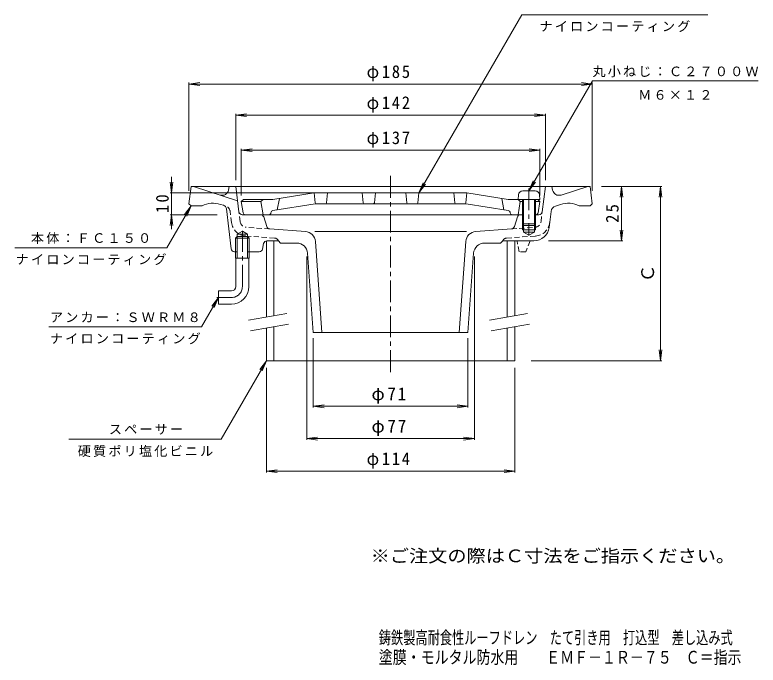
# Model space of a CAD drawing. Units: millimetres, scale not verified. Extents: x -195 to 146, y -235 to 261.
# Drawn here: x -194.6 to 146.4, y -235.1 to 63.2 of the extents above; entities that cross this region are included whole.
import ezdxf
from ezdxf.enums import TextEntityAlignment as Align

# ---------------------------------------------------------------- set-up
doc = ezdxf.new("R2010")
doc.units = ezdxf.units.MM
doc.header["$LTSCALE"] = 2
doc.linetypes.add('CHAIN1', pattern=[8, 5, -1, 1, -1])
doc.linetypes.add('DASHED1', pattern=[1.8, 1.2, -0.6])
for name, color, linetype, lineweight in [('0-0', 3, 'Continuous', 9), ('0-2', 6, 'Continuous', 5), ('0-3', 4, 'Continuous', 9), ('0-4', 7, 'Continuous', 9), ('0-5', 7, 'Continuous', 9), ('0-A', 4, 'Continuous', 9)]:
    doc.layers.add(name, color=color, linetype=linetype, lineweight=lineweight)
doc.layers.add('F-4', color=6, linetype='Continuous')
doc.layers.add('F-5', color=2, linetype='Continuous')
doc.styles.add('ＭＳ ゴシック', font='')
doc.styles.get('ＭＳ ゴシック').set_extended_font_data('MS Gothic')

msp = doc.modelspace()

# ---------------------------------------------------------------- linework, layer by layer
at = {"layer": '0-0', "linetype": 'CHAIN1'}
for p, q in [((-22.199, -10.66), (-22.199, -102.352)), ((-90.199, -61.46), (-90.199, -35.904)), ((-95.199, -66.46), (-101.916, -66.46))]:
    msp.add_line(p, q, dxfattribs=at)
at = {"layer": '0-0'}
for p, q in [((-114.699, -23.46), (-113.699, -15.46)), ((-113.699, -15.46), (69.301, -15.46)), ((-92.389, -22.059), (-112.699, -15.46)), ((-96.542, -17.183), (-96.199, -15.46)), ((-91.765, -27.142), (-93.199, -15.46)), ((47.366, -27.142), (48.801, -15.46)), ((52.143, -17.183), (51.801, -15.46)), ((56.013, -19.452), (68.301, -15.46)), ((70.301, -23.46), (69.301, -15.46)), ((-113.699, -24.46), (-114.699, -23.46)), ((-98.915, -24.144), (-100.179, -23.733)), ((53.468, -24.485), (55.781, -23.733)), ((69.301, -24.46), (70.301, -23.46)), ((-113.699, -24.46), (-108.699, -24.46)), ((-95.357, -44.138), (-97.547, -25.809)), ((50.516, -34.313), (51.417, -26.973)), ((69.301, -24.46), (64.301, -24.46)), ((-81.806, -28.46), (-90.276, -28.46)), ((-80.373, -29.517), (-79.002, -33.958)), ((35.974, -29.517), (34.604, -33.958)), ((37.408, -28.46), (38.801, -28.46)), ((43.801, -28.46), (45.878, -28.46)), ((38.301, -32.59), (38.301, -35.46)), ((38.801, -33.39), (38.801, -36.46)), ((43.801, -33.39), (43.801, -36.46)), ((44.301, -32.59), (44.301, -35.46)), ((-92.559, -37.46), (-90.199, -36.097)), ((-92.559, -48.46), (-92.559, -37.46)), ((-87.839, -37.46), (-92.559, -37.46)), ((-87.839, -37.46), (-90.199, -36.097)), ((-87.839, -48.46), (-87.839, -37.46)), ((-61.304, -36.157), (-77.674, -35.012)), ((12.599, -36.145), (-56.997, -36.145)), ((16.906, -36.157), (33.275, -35.012)), ((38.301, -35.46), (44.301, -35.46)), ((38.801, -36.46), (41.301, -37.903)), ((-92.559, -38.46), (-93.374, -39.26)), ((-87.024, -39.26), (-93.374, -39.26)), ((-93.374, -48.46), (-93.374, -39.26)), ((-87.839, -38.46), (-92.559, -38.46)), ((-87.024, -39.26), (-87.839, -38.46)), ((-87.024, -48.46), (-87.024, -39.26)), ((-78.97, -40.46), (-73.699, -40.46)), ((-72.699, -41.46), (-73.699, -40.46)), ((-56.666, -40.789), (-53.689, -82.46)), ((12.267, -40.789), (9.291, -82.46)), ((28.301, -41.46), (29.301, -40.46)), ((43.568, -40.46), (29.301, -40.46)), ((-80.44, -41.665), (-80.958, -44.254)), ((-65.273, -41.46), (-72.699, -41.46)), ((20.885, -41.46), (28.301, -41.46)), ((-93.868, -45.46), (-92.559, -45.46)), ((-87.839, -45.46), (-82.429, -45.46)), ((-60.298, -46.076), (-57.699, -82.46)), ((15.898, -46.103), (13.301, -82.46)), ((-87.024, -48.46), (-93.374, -48.46)), ((-93.199, -61.46), (-93.199, -48.46)), ((-87.199, -61.46), (-87.199, -48.46)), ((-101.199, -63.46), (-101.199, -69.46)), ((-95.199, -63.46), (-101.199, -63.46)), ((-95.199, -69.46), (-101.199, -69.46)), ((-57.699, -82.46), (13.301, -82.46))]:
    msp.add_line(p, q, dxfattribs=at)
at = {"layer": '0-0', "linetype": 'DASHED1'}
for p, q in [((-97.866, -24.485), (-98.915, -24.144)), ((-95.184, -32.119), (-95.816, -26.973)), ((-91.214, -31.632), (-91.765, -27.142)), ((46.815, -31.632), (47.366, -27.142)), ((-77.674, -35.012), (-88.445, -34.259)), ((33.275, -35.012), (44.047, -34.259)), ((-75.428, -39.179), (-88.724, -38.249)), ((31.029, -39.179), (44.326, -38.249))]:
    msp.add_line(p, q, dxfattribs=at)
at = {"layer": '0-0'}
msp.add_lwpolyline([(38.801, -36.46), (43.801, -36.46), (41.301, -37.903)], dxfattribs=at)
at = {"layer": '0-0', "linetype": 'DASHED1'}
msp.add_lwpolyline([(41.801, -40.46), (39.801, -45.46), (36.801, -45.46), (35.801, -40.46)], dxfattribs=at)
at = {"layer": '0-0'}
for centre, radius, start, end in [((-99.484, -16.599), 3, 252.00015, 348.7693), ((55.086, -16.599), 3, 191.2307, 287.99985), ((-103.579, -34.195), 11, 71.99998, 117.74339), ((59.18, -34.195), 11, 62.25661, 108.00032), ((-99.533, -26.046), 2, 6.8147, 71.99948), ((-90.276, -26.96), 1.5, 186.99963, 270), ((45.878, -26.96), 1.5, 270, 353.00037), ((54.395, -27.338), 3, 107.99985, 172.99957), ((-81.806, -29.96), 1.5, 17.14995, 90), ((37.408, -29.96), 1.5, 90, 162.85005), ((-77.569, -33.516), 1.5, 197.15036, 266.00014), ((33.171, -33.516), 1.5, 273.99986, 342.84964), ((-61.653, -41.145), 5, 4.08522, 86.00002), ((17.254, -41.145), 5, 93.99998, 175.91478), ((43.568, -33.46), 7, 270, 352.99948), ((-78.97, -41.96), 1.5, 90, 168.68979), ((-93.868, -43.96), 1.5, 186.81395, 270), ((-82.429, -43.96), 1.5, 270, 348.68979), ((-65.283, -46.46), 5, 4.08568, 90), ((20.885, -46.46), 5, 90, 175.91467), ((-95.199, -61.46), 2, 270, 0), ((-95.199, -61.46), 8, 270, 0)]:
    msp.add_arc(centre, radius, start, end, dxfattribs=at)
at = {"layer": '0-0', "linetype": 'DASHED1'}
for centre, radius, start, end in [((-98.793, -27.338), 3, 7.00043, 72.00015), ((-88.236, -31.266), 7, 186.99973, 266.00018), ((-88.236, -31.266), 3, 186.99973, 266.00018), ((43.837, -31.266), 3, 273.99982, 353.00027), ((43.837, -31.266), 7, 273.99982, 353.00027), ((-75.567, -41.174), 2, 20.93123, 86.00017), ((31.169, -41.174), 2, 93.99983, 159.06877)]:
    msp.add_arc(centre, radius, start, end, dxfattribs=at)
at = {"layer": '0-0', "linetype": 'CHAIN1'}
msp.add_arc((-95.199, -61.46), 5, 270, 0, dxfattribs=at)
at = {"layer": '0-2'}
for p, q in [((-76.199, -21.46), (-57.199, -18.46)), ((12.801, -18.46), (-57.199, -18.46)), ((-56.744, -23.009), (-57.199, -18.46)), ((-51.654, -23.009), (-51.199, -18.46)), ((-35.199, -18.46), (-34.744, -23.009)), ((-29.199, -18.46), (-29.654, -23.009)), ((-15.199, -18.46), (-14.744, -23.009)), ((-9.199, -18.46), (-9.654, -23.009)), ((7.256, -23.009), (6.801, -18.46)), ((12.346, -23.009), (12.801, -18.46)), ((31.801, -21.46), (12.801, -18.46)), ((-89.699, -21.46), (-90.699, -22.46)), ((-89.839, -27.624), (-90.699, -22.46)), ((-81.699, -22.46), (-90.699, -22.46)), ((-76.199, -21.46), (-89.699, -21.46)), ((-76.209, -26.523), (-56.807, -23.46)), ((-74.199, -26.206), (-73.199, -20.986)), ((12.36, -23.46), (-56.807, -23.46)), ((31.811, -26.523), (12.408, -23.46)), ((29.801, -26.206), (28.801, -20.986)), ((31.801, -21.46), (38.301, -21.46)), ((37.301, -22.46), (38.301, -22.46)), ((44.301, -21.46), (45.301, -21.46)), ((44.301, -22.46), (46.301, -22.46)), ((45.301, -21.46), (46.301, -22.46)), ((45.44, -27.624), (46.301, -22.46)), ((38.301, -28.46), (-88.852, -28.46)), ((-77.043, -27.37), (-77.077, -27.601)), ((32.645, -27.37), (32.678, -27.601)), ((44.454, -28.46), (44.301, -28.46))]:
    msp.add_line(p, q, dxfattribs=at)
for points in [[(-80.699, -21.46), (-81.699, -22.46), (-80.699, -28.46)], [(36.301, -21.46), (37.301, -22.46), (36.301, -28.46)]]:
    msp.add_lwpolyline(points, dxfattribs=at)
for centre, radius, start, end in [((-56.247, -22.96), 0.5, 185.71199, 270), ((-52.152, -22.96), 0.5, 270, 354.28801), ((-34.247, -22.96), 0.5, 185.71199, 270), ((-30.152, -22.96), 0.5, 270, 354.28801), ((-14.247, -22.96), 0.5, 185.71199, 270), ((-10.152, -22.96), 0.5, 270, 354.28801), ((7.753, -22.96), 0.5, 185.71199, 270), ((11.848, -22.96), 0.5, 270, 354.28801), ((-76.054, -27.511), 1, 98.97215, 171.87018), ((31.655, -27.511), 1, 8.12982, 81.02785), ((-88.852, -27.46), 1, 189.46068, 270), ((-78.067, -27.46), 1, 270, 351.87032), ((33.668, -27.46), 1, 188.12968, 270), ((44.454, -27.46), 1, 270, 350.53932)]:
    msp.add_arc(centre, radius, start, end, dxfattribs=at)
at = {"layer": '0-3'}
for p, q in [((-79.199, -40.46), (-79.199, -75.46)), ((-75.699, -40.46), (-75.699, -74.842)), ((31.301, -40.46), (31.301, -75.46)), ((34.801, -40.46), (34.801, -74.842)), ((-79.199, -80.537), (-79.199, -95.46)), ((-75.699, -79.92), (-75.699, -95.46)), ((31.301, -80.537), (31.301, -95.46)), ((34.801, -79.92), (34.801, -95.46)), ((-79.199, -95.46), (34.801, -95.46))]:
    msp.add_line(p, q, dxfattribs=at)
at = {"layer": '0-3', "color": 7}
for p, q in [((-69.868, -73.814), (-87.364, -76.899)), ((40.632, -73.814), (23.136, -76.899)), ((-68.999, -78.738), (-86.496, -81.823)), ((41.501, -78.738), (24.004, -81.823))]:
    msp.add_line(p, q, dxfattribs=at)
at = {"layer": '0-4'}
for p, q in [((-114.699, 31.447), (-109.742, 32.1)), ((-114.699, 32.1), (-114.699, -17.507)), ((-114.699, 31.447), (70.301, 31.447)), ((-114.699, 31.447), (-109.742, 30.795)), ((70.301, 31.447), (65.344, 32.1)), ((70.301, 31.447), (65.344, 30.795)), ((70.301, 32.1), (70.301, -17.507)), ((-93.199, 17.194), (-88.242, 17.847)), ((-93.199, 17.847), (-93.199, -12.657)), ((-93.199, 17.194), (48.801, 17.194)), ((-93.199, 17.194), (-88.242, 16.541)), ((48.801, 17.194), (43.844, 17.847)), ((48.801, 17.194), (43.844, 16.541)), ((48.801, 17.847), (48.801, -12.657)), ((-90.699, 1.121), (-85.742, 1.774)), ((-90.699, 1.774), (-90.699, -19.6)), ((-90.699, 1.121), (46.301, 1.121)), ((-90.699, 1.121), (-85.742, 0.468)), ((46.301, 1.121), (41.344, 1.774)), ((46.301, 1.121), (41.344, 0.468)), ((46.301, 1.774), (46.301, -19.6)), ((-122.726, -18.46), (-123.379, -13.502)), ((-122.726, -11.047), (-122.726, -35.176)), ((-122.726, -18.46), (-122.073, -13.502)), ((102.235, -15.46), (74.57, -15.46)), ((83.709, -15.46), (83.056, -20.417)), ((83.709, -40.46), (83.709, -15.46)), ((83.709, -15.46), (84.362, -20.417)), ((101.635, -15.46), (100.982, -20.417)), ((101.635, -95.46), (101.635, -15.46)), ((101.635, -15.46), (102.288, -20.417)), ((-123.326, -18.46), (-57.199, -18.46)), ((-122.726, -28.46), (-123.379, -33.417)), ((-123.326, -28.46), (-101.72, -28.46)), ((-122.726, -28.46), (-122.073, -33.417)), ((83.709, -40.46), (83.056, -35.502)), ((83.709, -40.46), (84.362, -35.502)), ((84.309, -40.46), (50.317, -40.46)), ((-60.628, -131.802), (-60.628, -47.682)), ((16.229, -131.802), (16.229, -47.682)), ((-57.699, -116.984), (-57.699, -85.131)), ((13.301, -116.984), (13.301, -85.131)), ((101.635, -95.46), (100.982, -90.502)), ((101.635, -95.46), (102.288, -90.502)), ((102.235, -95.46), (42.233, -95.46)), ((-79.199, -146.762), (-79.199, -98.764)), ((34.801, -146.762), (34.801, -98.764)), ((-57.699, -116.384), (-52.742, -115.731)), ((13.301, -116.384), (8.344, -115.731)), ((-57.699, -116.384), (13.301, -116.384)), ((-57.699, -116.384), (-52.742, -117.037)), ((13.301, -116.384), (8.344, -117.037)), ((-60.628, -131.202), (-55.671, -130.549)), ((-60.628, -131.202), (16.229, -131.202)), ((-60.628, -131.202), (-55.671, -131.855)), ((16.229, -131.202), (11.272, -130.549)), ((16.229, -131.202), (11.272, -131.855)), ((-79.199, -146.109), (-74.242, -145.456)), ((-79.199, -146.109), (34.801, -146.109)), ((-79.199, -146.109), (-74.242, -146.762)), ((34.801, -146.109), (29.844, -145.456)), ((34.801, -146.109), (29.844, -146.762))]:
    msp.add_line(p, q, dxfattribs=at)
at = {"layer": '0-5'}
for p, q in [((-9.199, -18.46), (37.948, 63.201)), ((37.948, 63.201), (123.281, 63.201)), ((41.301, -17.56), (70.446, 32.921)), ((70.446, 32.921), (146.378, 32.921)), ((41.301, -17.56), (43.214, -12.94)), ((41.301, -17.56), (44.345, -13.593)), ((-9.199, -18.46), (-7.286, -13.84)), ((-9.199, -18.46), (-6.155, -14.493)), ((-113.699, -24.46), (-124.81, -43.704)), ((-113.699, -24.46), (-116.743, -28.426)), ((-113.699, -24.46), (-115.613, -29.079)), ((-194.581, -43.704), (-124.81, -43.704)), ((-101.199, -66.46), (-109.01, -79.989)), ((-101.199, -66.46), (-104.243, -70.426)), ((-101.199, -66.46), (-103.112, -71.079)), ((-109.01, -79.989), (-178.983, -79.989)), ((-79.199, -95.46), (-99.984, -131.46)), ((-79.199, -95.46), (-82.243, -99.426)), ((-79.199, -95.46), (-81.113, -100.079)), ((-99.984, -131.46), (-169.758, -131.46))]:
    msp.add_line(p, q, dxfattribs=at)
at = {"layer": '0-A', "linetype": 'CHAIN1'}
msp.add_line((41.301, -16.406), (41.301, -37.994), dxfattribs=at)
at = {"layer": '0-A'}
for p, q in [((36.482, -19.385), (36.301, -21.46)), ((44.127, -17.56), (38.475, -17.56)), ((46.119, -19.385), (46.301, -21.46)), ((46.301, -21.46), (36.301, -21.46)), ((38.301, -21.46), (38.301, -32.59)), ((38.801, -21.46), (38.801, -33.46)), ((43.801, -21.46), (43.801, -33.46)), ((44.301, -21.46), (44.301, -32.59)), ((44.301, -32.59), (38.301, -32.59)), ((38.801, -33.46), (38.301, -32.59)), ((43.801, -33.46), (38.801, -33.46)), ((44.301, -32.59), (43.801, -33.46))]:
    msp.add_line(p, q, dxfattribs=at)
for centre, start, end in [((38.475, -19.56), 90, 174.99998), ((44.127, -19.56), 5.00002, 90)]:
    msp.add_arc(centre, 2, start, end, dxfattribs=at)

# ---------------------------------------------------------------- texts
at = {"layer": '0-4', "color": 2, "style": 'ＭＳ ゴシック'}
msp.add_text('Ｃ', height=5.865, rotation=90, dxfattribs=at).set_placement((100.435, -59.46), align=Align.BOTTOM_LEFT)
at = {"layer": '0-4', "color": 2, "char_height": 5.865, "attachment_point": 7, "style": 'ＭＳ ゴシック'}
for s, insert in [('\\T1.21;\\W0.95;φ185', (-33.199, 32.647)), ('\\T1.21;\\W0.95;φ142', (-33.199, 18.394)), ('\\T1.21;\\W0.95;φ137', (-33.199, 2.321)), ('\\T1.19;φ71', (-30.949, -115.184)), ('\\T1.19;φ77', (-30.949, -130.002)), ('\\T1.21;\\W0.95;φ114', (-33.199, -144.909))]:
    msp.add_mtext(s, dxfattribs=dict(at, insert=insert))
at = {"layer": '0-4', "color": 2, "char_height": 5.865, "attachment_point": 7, "rotation": 90, "style": 'ＭＳ ゴシック'}
for s, insert in [('\\T1.27;\\W0.95;10', (-123.926, -27.71)), ('\\T1.27;\\W0.95;25', (82.509, -32.21))]:
    msp.add_mtext(s, dxfattribs=dict(at, insert=insert))
at = {"layer": '0-5', "char_height": 4.399, "attachment_point": 7, "style": 'ＭＳ ゴシック'}
for s, insert in [('\\T1.17;ナイロンコーティング', (46.114, 55.287)), ('\\T1.17;丸小ねじ：Ｃ２７００Ｗ', (70.412, 34.583)), ('\\T1.17;Ｍ６×１２', (91.412, 24.219)), ('\\T1.17;本体：ＦＣ１５０', (-187.196, -41.86)), ('\\T1.17;ナイロンコーティング', (-194.196, -51.638)), ('\\T1.17;アンカー：ＳＷＲＭ８', (-178.497, -77.945)), ('\\T1.17;ナイロンコーティング', (-178.497, -87.956)), ('\\T1.17;スペーサー', (-151.452, -129.365)), ('\\T1.17;硬質ポリ塩化ビニル', (-165.734, -139.616))]:
    msp.add_mtext(s, dxfattribs=dict(at, insert=insert))
at = {"layer": 'F-4', "style": 'ＭＳ ゴシック'}
for s, width, p in [('鋳鉄製高耐食性ルーフドレン\u3000たて引き用\u3000打込型\u3000差し込み式', 0.7, (-27.6, -227.189)), ('塗膜・モルタル防水用\u3000\u3000ＥＭＦ－１Ｒ－７５\u3000Ｃ＝指示', 0.8, (-27.6, -236.189))]:
    msp.add_text(s, height=5.865, dxfattribs=dict(at, width=width)).set_placement(p, align=Align.BOTTOM_LEFT)
at = {"layer": 'F-5', "style": 'ＭＳ ゴシック', "width": 1.1}
msp.add_text('※ご注文の際はＣ寸法をご指示ください。', height=5.865, dxfattribs=at).set_placement((-31.343, -189.668), align=Align.BOTTOM_LEFT)

doc.saveas('drawing.dxf')
